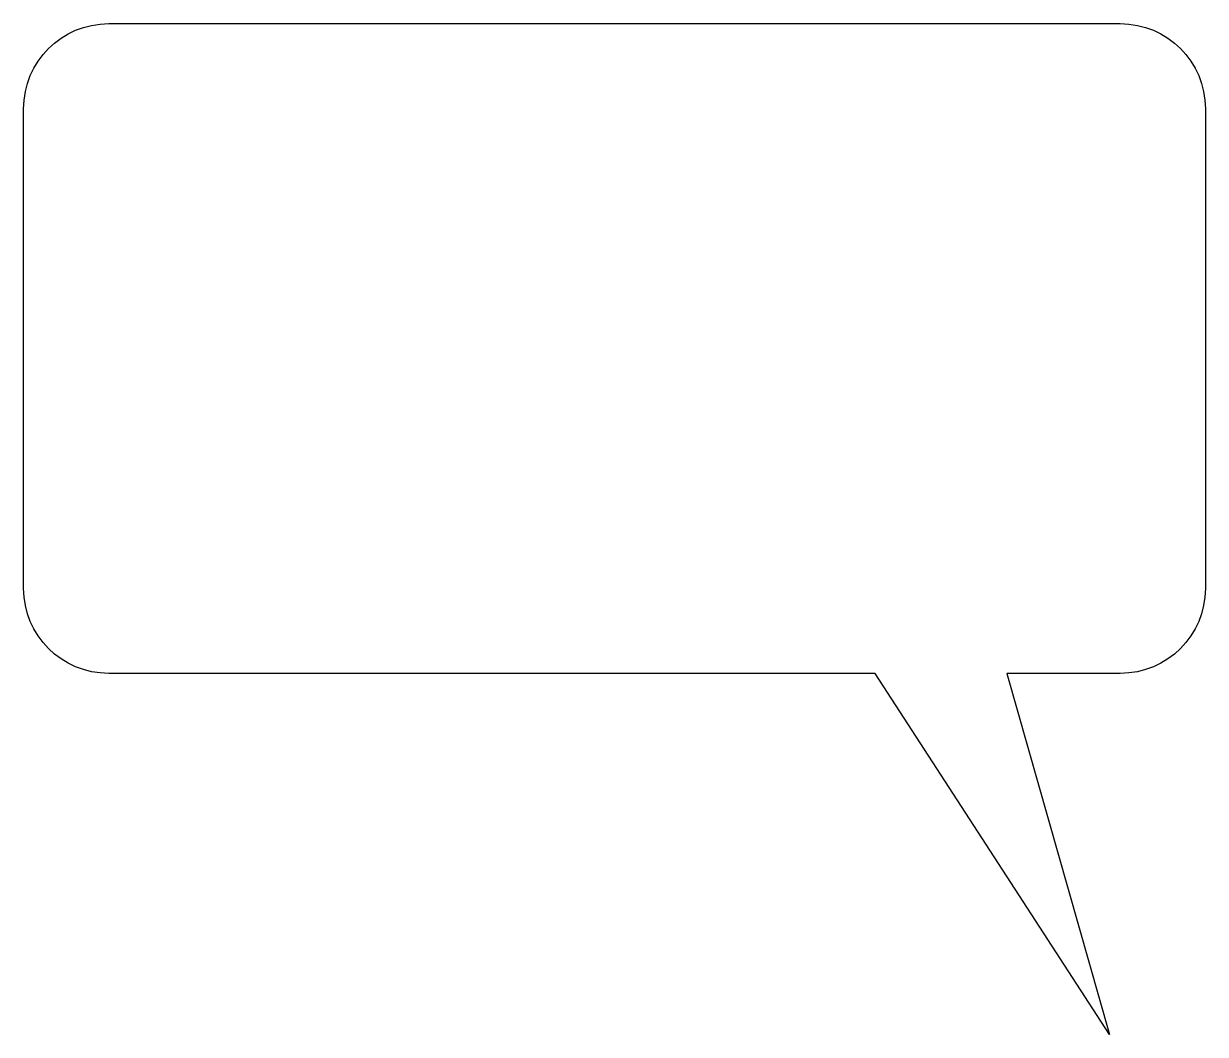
# Model space of a CAD drawing. Header units: centimetres. Extents: x -9.7 to 9.7, y -8.3 to 8.3.
import ezdxf

# ---------------------------------------------------------------- set-up
doc = ezdxf.new("R2010")
doc.units = ezdxf.units.CM
doc.header["$MEASUREMENT"] = 0
doc.layers.add('Camada 1', color=7, linetype='Continuous')

msp = doc.modelspace()

# ---------------------------------------------------------------- linework, layer by layer
at = {"layer": 'Camada 1'}
msp.add_open_spline([(8.32929, 8.32448), (8.32929, 8.32448), (-8.32959, 8.32448), (-8.32959, 8.32448), (-8.32959, 8.32448), (-9.10336, 8.32448), (-9.73074, 7.69697), (-9.73074, 6.92306), (-9.73074, 6.92306), (-9.73074, 6.92306), (-9.73074, -0.97811), (-9.73074, -0.97811), (-9.73074, -0.97811), (-9.73074, -1.75231), (-9.10336, -2.379), (-8.32959, -2.379), (-8.32959, -2.379), (-8.32959, -2.379), (4.29506, -2.379), (4.29506, -2.379), (4.29506, -2.379), (4.29506, -2.379), (8.15057, -8.32445), (8.15057, -8.32445), (8.15057, -8.32445), (8.15057, -8.32445), (6.46166, -2.379), (6.46166, -2.379), (6.46166, -2.379), (6.46166, -2.379), (8.32932, -2.379), (8.32932, -2.379), (8.32932, -2.379), (9.10323, -2.379), (9.73077, -1.75228), (9.73077, -0.97811), (9.73077, -0.97811), (9.73077, -0.97811), (9.73077, 6.92306), (9.73077, 6.92306), (9.73077, 6.92306), (9.73074, 7.69697), (9.1032, 8.32448), (8.32929, 8.32448)], degree=3, knots=[0, 0, 0, 0, 0.08333333, 0.08333333, 0.08333333, 0.08333333, 0.16666667, 0.16666667, 0.16666667, 0.16666667, 0.25, 0.25, 0.25, 0.25, 0.33333333, 0.33333333, 0.33333333, 0.33333333, 0.41666667, 0.41666667, 0.41666667, 0.41666667, 0.5, 0.5, 0.5, 0.5, 0.58333333, 0.58333333, 0.58333333, 0.58333333, 0.66666667, 0.66666667, 0.66666667, 0.66666667, 0.75, 0.75, 0.75, 0.75, 0.83333333, 0.83333333, 0.83333333, 0.83333333, 1, 1, 1, 1], dxfattribs=at)

doc.saveas('drawing.dxf')
